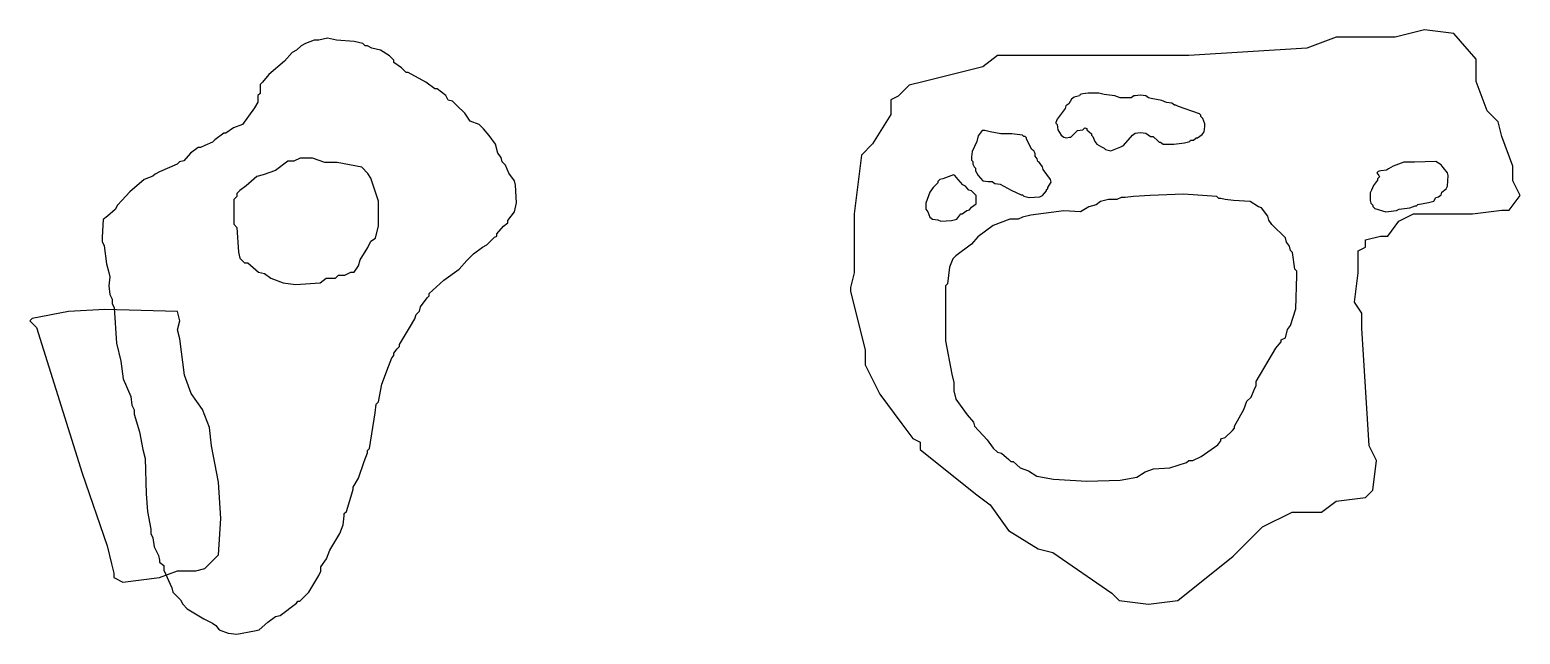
# Model space of a CAD drawing. Header units: metres. Extents: x 7.07 to 9.07, y 9.32 to 10.13.
import ezdxf

# ---------------------------------------------------------------- set-up
doc = ezdxf.new("R2010")
doc.units = ezdxf.units.M

msp = doc.modelspace()

# ---------------------------------------------------------------- linework, layer by layer
at = {"color": 31}
for points in [[(7.17123, 9.84362), (7.17419, 9.83771), (7.17715, 9.81405), (7.18011, 9.80222), (7.18159, 9.7963), (7.18011, 9.78447), (7.18159, 9.77264), (7.18454, 9.76672), (7.18454, 9.76081), (7.1875, 9.75489), (7.19046, 9.70756), (7.19638, 9.6839), (7.19933, 9.66024), (7.20969, 9.63658), (7.21116, 9.62475), (7.21412, 9.61883), (7.21412, 9.61291), (7.22152, 9.58925), (7.22595, 9.56559), (7.22891, 9.55376), (7.23039, 9.50643), (7.23187, 9.48277), (7.23631, 9.45911), (7.23631, 9.45319), (7.23926, 9.44728), (7.24074, 9.43545), (7.24666, 9.42361), (7.24814, 9.4177), (7.24814, 9.41474), (7.25405, 9.4103), (7.25405, 9.40439), (7.26441, 9.38073), (7.26588, 9.37481), (7.27624, 9.36446), (7.27919, 9.35854), (7.28511, 9.35263), (7.30729, 9.33932), (7.31913, 9.3334), (7.32356, 9.33044), (7.328, 9.32453), (7.33983, 9.32009), (7.35166, 9.31861), (7.37532, 9.32305), (7.38124, 9.32453), (7.39307, 9.33488), (7.40342, 9.34227), (7.40934, 9.34375), (7.43152, 9.36002), (7.433, 9.36298), (7.43596, 9.36298), (7.44779, 9.37481), (7.4611, 9.39699), (7.46406, 9.40291), (7.46406, 9.40883), (7.47145, 9.41918), (7.47589, 9.43101), (7.4892, 9.45319), (7.49364, 9.46502), (7.49512, 9.47685), (7.49512, 9.47981), (7.49807, 9.48277), (7.50547, 9.50643), (7.50695, 9.51235), (7.50695, 9.51531), (7.51434, 9.52714), (7.52174, 9.54932), (7.52617, 9.56115), (7.52617, 9.56411), (7.52913, 9.56707), (7.53653, 9.61439), (7.538, 9.62622), (7.54096, 9.62918), (7.5454, 9.65285), (7.55427, 9.67651), (7.55871, 9.68834), (7.56167, 9.6913), (7.56167, 9.69425), (7.5661, 9.70017), (7.56906, 9.70313), (7.56906, 9.70609), (7.58237, 9.72827), (7.58977, 9.7401), (7.59124, 9.74602), (7.59568, 9.75045), (7.59716, 9.75637), (7.60603, 9.7682), (7.60899, 9.77116), (7.60899, 9.77412), (7.62822, 9.79186), (7.64892, 9.80665), (7.65927, 9.81848), (7.66815, 9.82736), (7.67998, 9.83623), (7.68589, 9.83919), (7.69625, 9.84954), (7.69921, 9.85102), (7.69921, 9.85398), (7.70808, 9.86433), (7.71399, 9.86877), (7.71399, 9.87172), (7.72287, 9.88356), (7.72583, 9.89539), (7.72435, 9.91905), (7.72287, 9.92496), (7.71547, 9.93532), (7.71104, 9.94567), (7.7066, 9.95011), (7.70512, 9.95602), (7.70068, 9.96194), (7.69773, 9.97377), (7.68885, 9.9856), (7.68146, 9.99447), (7.67554, 10.0004), (7.66371, 10.0048), (7.65632, 10.0152), (7.64596, 10.0255), (7.64005, 10.0314), (7.63413, 10.0329), (7.63118, 10.0388), (7.61934, 10.0477), (7.61639, 10.0477), (7.60455, 10.0566), (7.58089, 10.0699), (7.57793, 10.0699), (7.57202, 10.0758), (7.56167, 10.0832), (7.56167, 10.0862), (7.55575, 10.0921), (7.54392, 10.0995), (7.53209, 10.1024), (7.52617, 10.1054), (7.52321, 10.1054), (7.52026, 10.1083), (7.50843, 10.1113), (7.48476, 10.1128), (7.47293, 10.1157), (7.4611, 10.1128), (7.45519, 10.1128), (7.44335, 10.1083), (7.43744, 10.1054), (7.43152, 10.0995), (7.42561, 10.0965), (7.41525, 10.0847), (7.39455, 10.0669), (7.38568, 10.0566), (7.38272, 10.0536), (7.38272, 10.0418), (7.37976, 10.0388), (7.37976, 10.0329), (7.37976, 10.03), (7.37532, 10.0226), (7.35906, 10.0004), (7.34722, 9.99595), (7.33687, 9.98856), (7.33391, 9.98856), (7.32208, 9.97968), (7.31913, 9.97673), (7.30877, 9.97229), (7.30286, 9.96933), (7.2999, 9.96933), (7.28955, 9.96194), (7.28067, 9.95158), (7.27476, 9.95011), (7.2718, 9.94715), (7.24814, 9.9368), (7.24222, 9.93384), (7.23926, 9.93088), (7.22743, 9.92644), (7.20821, 9.91018), (7.19785, 9.89834), (7.19194, 9.89243), (7.18898, 9.88651), (7.17863, 9.87764), (7.17271, 9.8732), (7.17123, 9.84954), (7.17123, 9.8451)], [(8.17229, 9.77722), (8.19199, 9.69845), (8.19199, 9.67875), (8.21168, 9.63937), (8.24122, 9.59998), (8.25599, 9.58029), (8.26583, 9.57537), (8.26583, 9.56552), (8.33968, 9.50645), (8.35937, 9.49168), (8.38399, 9.45722), (8.42337, 9.4326), (8.44306, 9.42768), (8.52183, 9.37352), (8.53168, 9.36368), (8.57106, 9.35875), (8.61045, 9.36368), (8.68429, 9.42275), (8.72368, 9.46214), (8.76306, 9.48183), (8.80245, 9.48183), (8.82214, 9.4966), (8.86152, 9.50152), (8.87137, 9.51137), (8.87629, 9.55075), (8.86645, 9.57045), (8.8566, 9.72798), (8.8566, 9.74768), (8.84676, 9.76245), (8.85168, 9.80183), (8.85168, 9.82152), (8.85168, 9.83137), (8.86152, 9.83629), (8.86152, 9.84614), (8.88122, 9.85106), (8.89106, 9.85106), (8.90583, 9.87075), (8.92552, 9.8806), (9.00429, 9.8806), (9.04368, 9.88552), (9.05352, 9.88552), (9.06829, 9.90521), (9.05845, 9.92491), (9.05845, 9.9446), (9.04368, 9.98398), (9.03875, 10.0037), (9.02399, 10.0184), (9.00922, 10.0578), (9.00922, 10.0775), (9.00922, 10.0874), (8.97968, 10.1218), (8.94029, 10.1268), (8.90091, 10.1169), (8.82214, 10.1169), (8.78276, 10.1021), (8.62522, 10.0923), (8.46768, 10.0923), (8.38891, 10.0923), (8.36922, 10.0923), (8.34953, 10.0775), (8.27076, 10.0578), (8.25106, 10.0529), (8.23629, 10.0381), (8.22645, 10.0332), (8.22645, 10.0135), (8.20183, 9.97414), (8.18706, 9.95937), (8.17722, 9.8806), (8.17722, 9.80183), (8.17229, 9.78214)]]:
    msp.add_lwpolyline(points, close=True, dxfattribs=at)
at = {"color": 227}
for points in [[(8.44726, 10.0019), (8.44905, 10.0001), (8.44995, 9.9929), (8.45443, 9.98573), (8.45802, 9.98304), (8.4616, 9.98214), (8.46519, 9.98304), (8.46698, 9.98304), (8.47326, 9.98932), (8.47595, 9.99201), (8.48312, 9.9929), (8.48581, 9.99559), (8.4885, 9.9947), (8.4885, 9.9929), (8.49477, 9.98752), (8.49477, 9.98573), (8.49657, 9.98394), (8.49926, 9.97766), (8.50195, 9.97408), (8.50822, 9.97049), (8.51181, 9.9687), (8.5136, 9.9669), (8.52077, 9.96511), (8.53422, 9.97049), (8.53781, 9.97228), (8.54946, 9.98573), (8.55305, 9.98842), (8.56022, 9.98932), (8.56739, 9.98842), (8.57367, 9.98394), (8.57726, 9.98394), (8.58353, 9.97856), (8.58533, 9.97677), (8.58712, 9.97677), (8.5907, 9.97408), (8.60505, 9.97408), (8.61939, 9.97587), (8.62657, 9.97766), (8.62746, 9.97945), (8.63105, 9.97945), (8.63464, 9.98214), (8.63643, 9.98214), (8.6427, 9.98663), (8.64539, 9.99021), (8.64629, 9.99739), (8.64629, 10.001), (8.6436, 10.0081), (8.64091, 10.0108), (8.64091, 10.0126), (8.63912, 10.0144), (8.61133, 10.0243), (8.60774, 10.0261), (8.60595, 10.0261), (8.60236, 10.0288), (8.59519, 10.0297), (8.58891, 10.0324), (8.57457, 10.035), (8.57098, 10.0359), (8.56739, 10.0386), (8.56022, 10.0395), (8.55305, 10.0386), (8.55126, 10.0386), (8.54767, 10.0359), (8.53333, 10.0359), (8.52615, 10.0386), (8.51181, 10.0404), (8.50464, 10.0422), (8.49029, 10.0422), (8.48312, 10.0413), (8.47953, 10.0404), (8.47864, 10.0386), (8.47146, 10.0368), (8.46788, 10.0341), (8.46429, 10.0279), (8.46071, 10.0252), (8.45981, 10.0216), (8.44905, 10.0072), (8.44726, 10.0028)], [(8.33429, 9.95256), (8.33609, 9.95077), (8.33609, 9.94718), (8.33788, 9.94359), (8.33967, 9.9418), (8.33967, 9.93821), (8.34326, 9.93194), (8.34953, 9.92477), (8.35671, 9.92387), (8.36029, 9.92387), (8.36209, 9.92387), (8.36567, 9.92118), (8.37284, 9.92028), (8.38719, 9.91221), (8.40064, 9.90594), (8.40243, 9.90594), (8.40422, 9.90414), (8.4114, 9.90235), (8.42574, 9.90325), (8.42933, 9.90504), (8.43471, 9.91132), (8.43471, 9.91311), (8.4365, 9.91401), (8.4365, 9.9158), (8.44098, 9.92297), (8.44009, 9.92656), (8.43022, 9.94001), (8.42933, 9.94359), (8.42484, 9.94987), (8.42305, 9.95077), (8.42215, 9.95435), (8.41946, 9.95794), (8.41946, 9.96152), (8.41767, 9.96511), (8.41498, 9.9669), (8.40781, 9.98035), (8.40781, 9.98214), (8.40602, 9.98394), (8.40422, 9.98394), (8.40243, 9.98573), (8.38809, 9.98752), (8.37374, 9.98752), (8.3594, 9.99021), (8.35222, 9.99201), (8.34864, 9.99201), (8.34326, 9.98483), (8.34147, 9.97766), (8.33519, 9.96421), (8.33429, 9.95704), (8.33429, 9.95345)], [(7.34746, 9.86671), (7.35158, 9.86259), (7.35365, 9.8296), (7.35571, 9.82135), (7.36189, 9.81517), (7.36602, 9.81517), (7.38045, 9.8028), (7.38869, 9.80074), (7.39694, 9.79455), (7.41343, 9.78837), (7.42992, 9.78631), (7.46291, 9.78837), (7.47116, 9.79455), (7.4794, 9.79455), (7.48353, 9.79455), (7.48765, 9.79868), (7.4959, 9.79868), (7.50414, 9.8028), (7.50826, 9.8028), (7.51445, 9.81105), (7.51651, 9.81929), (7.52682, 9.83579), (7.53094, 9.84403), (7.53713, 9.84815), (7.54125, 9.86465), (7.54125, 9.89763), (7.53094, 9.92856), (7.52682, 9.93474), (7.51857, 9.94299), (7.48559, 9.94917), (7.46909, 9.94917), (7.4526, 9.95536), (7.43611, 9.95536), (7.42786, 9.95123), (7.41962, 9.95123), (7.40312, 9.93886), (7.38663, 9.93268), (7.37839, 9.93062), (7.36395, 9.91825), (7.35571, 9.91206), (7.35158, 9.90794), (7.35158, 9.90382), (7.34746, 9.89969), (7.34746, 9.86877)], [(8.86774, 9.89877), (8.86863, 9.89518), (8.87132, 9.89249), (8.87132, 9.8907), (8.87401, 9.88801), (8.88836, 9.88352), (8.9027, 9.88532), (8.90629, 9.88711), (8.92063, 9.8889), (8.92781, 9.89159), (8.9296, 9.89159), (8.93139, 9.89339), (8.94574, 9.89608), (8.95291, 9.89787), (8.9556, 9.90235), (8.95919, 9.90325), (8.96277, 9.90594), (8.96367, 9.90952), (8.96905, 9.91401), (8.97084, 9.91759), (8.97174, 9.93194), (8.97084, 9.93552), (8.96546, 9.9427), (8.96277, 9.94628), (8.9556, 9.95077), (8.92691, 9.94987), (8.91256, 9.94987), (8.89822, 9.94449), (8.89194, 9.9409), (8.88925, 9.93911), (8.88208, 9.93821), (8.8785, 9.93732), (8.8767, 9.93552), (8.87939, 9.93194), (8.88029, 9.93014), (8.8776, 9.92746), (8.8776, 9.92566), (8.87222, 9.91849), (8.86953, 9.91221), (8.86774, 9.90863), (8.86774, 9.90146), (8.86774, 9.89966)], [(8.27333, 9.88711), (8.27602, 9.88352), (8.27871, 9.87635), (8.28229, 9.87366), (8.28947, 9.87277), (8.29305, 9.87097), (8.3074, 9.87187), (8.31457, 9.87366), (8.31995, 9.88083), (8.32174, 9.88083), (8.32802, 9.88532), (8.3316, 9.88621), (8.33429, 9.8898), (8.34057, 9.89428), (8.34057, 9.90146), (8.34057, 9.90504), (8.33429, 9.91132), (8.33071, 9.91221), (8.32622, 9.91759), (8.32264, 9.91939), (8.31636, 9.92656), (8.31188, 9.93194), (8.31009, 9.93283), (8.29574, 9.92746), (8.29215, 9.92656), (8.28947, 9.92387), (8.28947, 9.92208), (8.28319, 9.9158), (8.27871, 9.90952), (8.27333, 9.89518), (8.27333, 9.88801)]]:
    msp.add_lwpolyline(points, close=True, dxfattribs=at)
at = {"color": 224}
msp.add_lwpolyline([(8.29948, 9.71076), (8.30782, 9.66627), (8.3106, 9.65515), (8.3106, 9.64402), (8.31338, 9.6329), (8.32868, 9.61204), (8.33702, 9.60231), (8.33841, 9.59675), (8.35509, 9.57867), (8.36344, 9.56755), (8.369, 9.56199), (8.37456, 9.5606), (8.38429, 9.55225), (8.38707, 9.54947), (8.38985, 9.54947), (8.39959, 9.54113), (8.41071, 9.53696), (8.42183, 9.53001), (8.44408, 9.52584), (8.48857, 9.52305), (8.53307, 9.52444), (8.55532, 9.52862), (8.56644, 9.53557), (8.57756, 9.53974), (8.59981, 9.54113), (8.62206, 9.54808), (8.62484, 9.55086), (8.6304, 9.55086), (8.64152, 9.55642), (8.66377, 9.57172), (8.66794, 9.57728), (8.66794, 9.58006), (8.6735, 9.58145), (8.68323, 9.59119), (8.68602, 9.59397), (8.68602, 9.59675), (8.69853, 9.61899), (8.7027, 9.63012), (8.70826, 9.63568), (8.71243, 9.64541), (8.71521, 9.65097), (8.71521, 9.65654), (8.74163, 9.70103), (8.7458, 9.70659), (8.74858, 9.70937), (8.74858, 9.71215), (8.75415, 9.71493), (8.75693, 9.72606), (8.7611, 9.73162), (8.76805, 9.75387), (8.76944, 9.79836), (8.76944, 9.80392), (8.76666, 9.8067), (8.76388, 9.82895), (8.7611, 9.83173), (8.75971, 9.83729), (8.75554, 9.84285), (8.75415, 9.84842), (8.73607, 9.86649), (8.7319, 9.87205), (8.73051, 9.87761), (8.72217, 9.88874), (8.718, 9.89013), (8.70687, 9.89708), (8.68463, 9.89847), (8.6735, 9.89986), (8.66794, 9.90125), (8.66516, 9.90125), (8.66238, 9.90403), (8.61788, 9.90681), (8.57339, 9.90542), (8.55114, 9.90403), (8.54002, 9.90264), (8.53446, 9.90264), (8.5289, 9.89986), (8.51777, 9.89986), (8.50665, 9.89708), (8.50109, 9.89291), (8.49136, 9.89013), (8.48023, 9.88318), (8.45799, 9.88457), (8.41349, 9.879), (8.40237, 9.87622), (8.39681, 9.87344), (8.38568, 9.87344), (8.36344, 9.8651), (8.34258, 9.84981), (8.33424, 9.84007), (8.31338, 9.82478), (8.30921, 9.82061), (8.30504, 9.80948), (8.30226, 9.78724), (8.29948, 9.78446), (8.29948, 9.73996), (8.29948, 9.71771), (8.29948, 9.71215)], close=True, dxfattribs=at)
at = {"color": 236}
msp.add_lwpolyline([(7.07458, 9.7378), (7.0837, 9.72868), (7.1445, 9.53411), (7.17794, 9.43682), (7.18402, 9.4125), (7.18706, 9.40034), (7.18706, 9.39426), (7.19922, 9.38818), (7.24787, 9.39426), (7.27219, 9.40338), (7.29651, 9.40338), (7.30867, 9.40642), (7.32691, 9.42466), (7.32995, 9.4733), (7.32691, 9.52195), (7.31779, 9.57059), (7.31475, 9.59491), (7.30563, 9.61923), (7.29043, 9.64052), (7.28131, 9.66484), (7.27523, 9.71348), (7.27219, 9.72564), (7.27523, 9.7378), (7.27219, 9.74996), (7.1749, 9.753), (7.12626, 9.74996), (7.07762, 9.74084)], close=True, dxfattribs=at)

doc.saveas('drawing.dxf')
